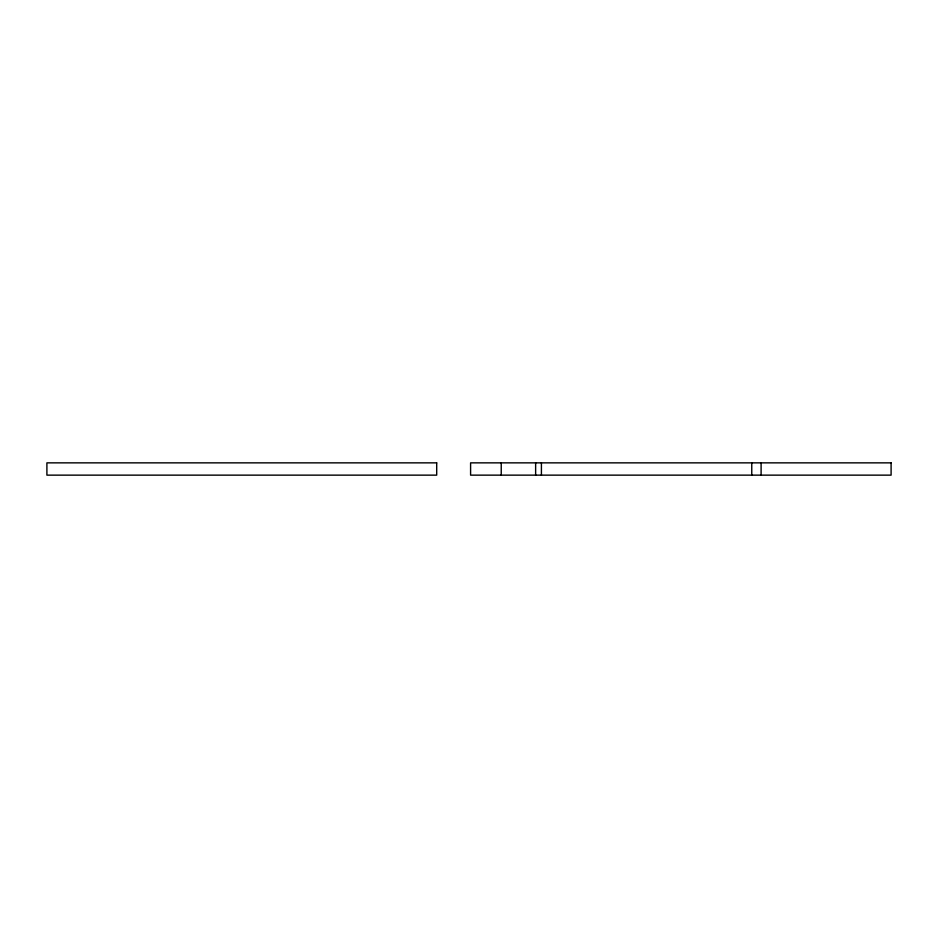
<?xml version="1.0" encoding="UTF-8"?>
<svg xmlns="http://www.w3.org/2000/svg" width="938" height="938" viewBox="0 0 938 938"><rect width="100%" height="100%" fill="white"/><g stroke="black" fill="none" stroke-linecap="round" stroke-linejoin="round"><path stroke-width="1.41" d="M761.105 462.856L761.105 475.144M751.76 462.856L751.76 475.144M541.414 462.856L541.414 475.144M535.633 462.856L535.633 475.144M501.232 462.856L501.232 475.144M436.698 462.856L46.9 462.856L46.9 475.144L436.698 475.144L436.698 462.856M891.1 462.856L470.595 462.856L470.595 475.144L891.1 475.144L891.1 462.856"/></g></svg>
